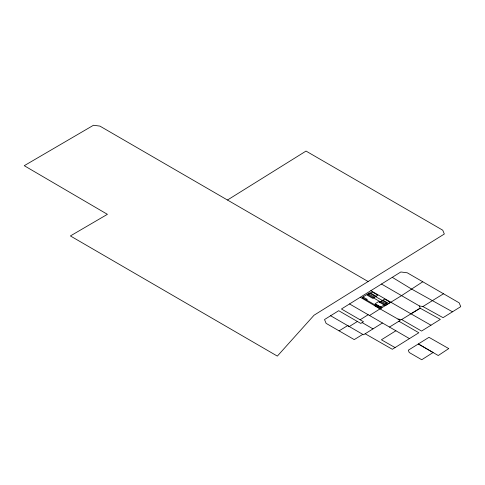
<?xml version="1.0" encoding="UTF-8"?>
<svg xmlns="http://www.w3.org/2000/svg" width="485" height="485" viewBox="0 0 485 485"><rect width="100%" height="100%" fill="white"/><g stroke="black" fill="none" stroke-linecap="round" stroke-linejoin="round"><path stroke-width="0.73" d="M381.483 284.04L419.452 305.974L422.908 306.538L443.072 317.669L460.75 306.647L459.168 302.84L407.261 272.794L400.84 271.982L341.44 309L363.495 321.737L360.785 323.44L338.712 310.697L324.52 319.542L326.108 323.362L354.232 339.603L362.786 334.365M366.442 299.985L367.303 299.439L363.029 296.978M376.19 304.447L374.499 305.52L380.167 308.781M379.579 302.313L384.66 299.099L390.328 302.361L385.248 305.574L378.458 301.664L375.069 303.804L381.859 307.708L369.515 315.499M375.505 305.204L376.372 304.659L380.646 307.12M357.384 321.488L349.279 326.544L330.612 315.747M360.106 319.791L368.194 314.741M398.9 321.234L418.84 332.758L392.329 349.285L365.169 333.759M227.55 199.978L306.023 151.077L442.75 230.205L444.333 234.019L314.056 315.208L277.341 356.105L70.392 235.94L107.403 214.328L24.25 165.694L93.484 125.257L99.916 126.106L368.097 281.524M422.768 281.767L401.453 295.704L380.034 308.86L360.294 297.25M382.453 322.986L363.52 334.789L347.654 325.605L339.082 330.855M395.893 330.77L381.404 339.779L395.057 347.581M419.452 305.974L420.162 308.217L440.35 319.372L421.568 331.067L401.641 319.536L397.997 319.088M401.641 319.536L420.162 308.217L410.91 313.795L370.837 290.679M422.908 306.538L443.502 293.764M389.491 327.06L400.277 320.391L380.034 308.86M452.487 311.8L411.316 288.914L392.274 277.323M410.91 313.795L430.959 325.211M370.498 292.995L376.166 296.256M382.968 300.173L388.63 303.434M368.806 294.062L374.475 297.329M381.271 301.24L386.939 304.501M367.26 294.304L384.878 304.447M349.546 303.943L409.461 338.615M362.137 322.586L372.983 328.885M448.74 348.594L438.246 355.523L418.349 343.956L408.273 350.225L409.231 352.51L421.738 359.743L433.087 352.528L418.349 343.956L428.976 337.324L448.74 348.594M369.309 293.007L362.162 297.523L379.785 307.666L386.927 303.149L369.309 293.007M372.195 291.928L367.115 295.135L372.777 298.396L377.857 295.189L372.195 291.928"/></g></svg>
